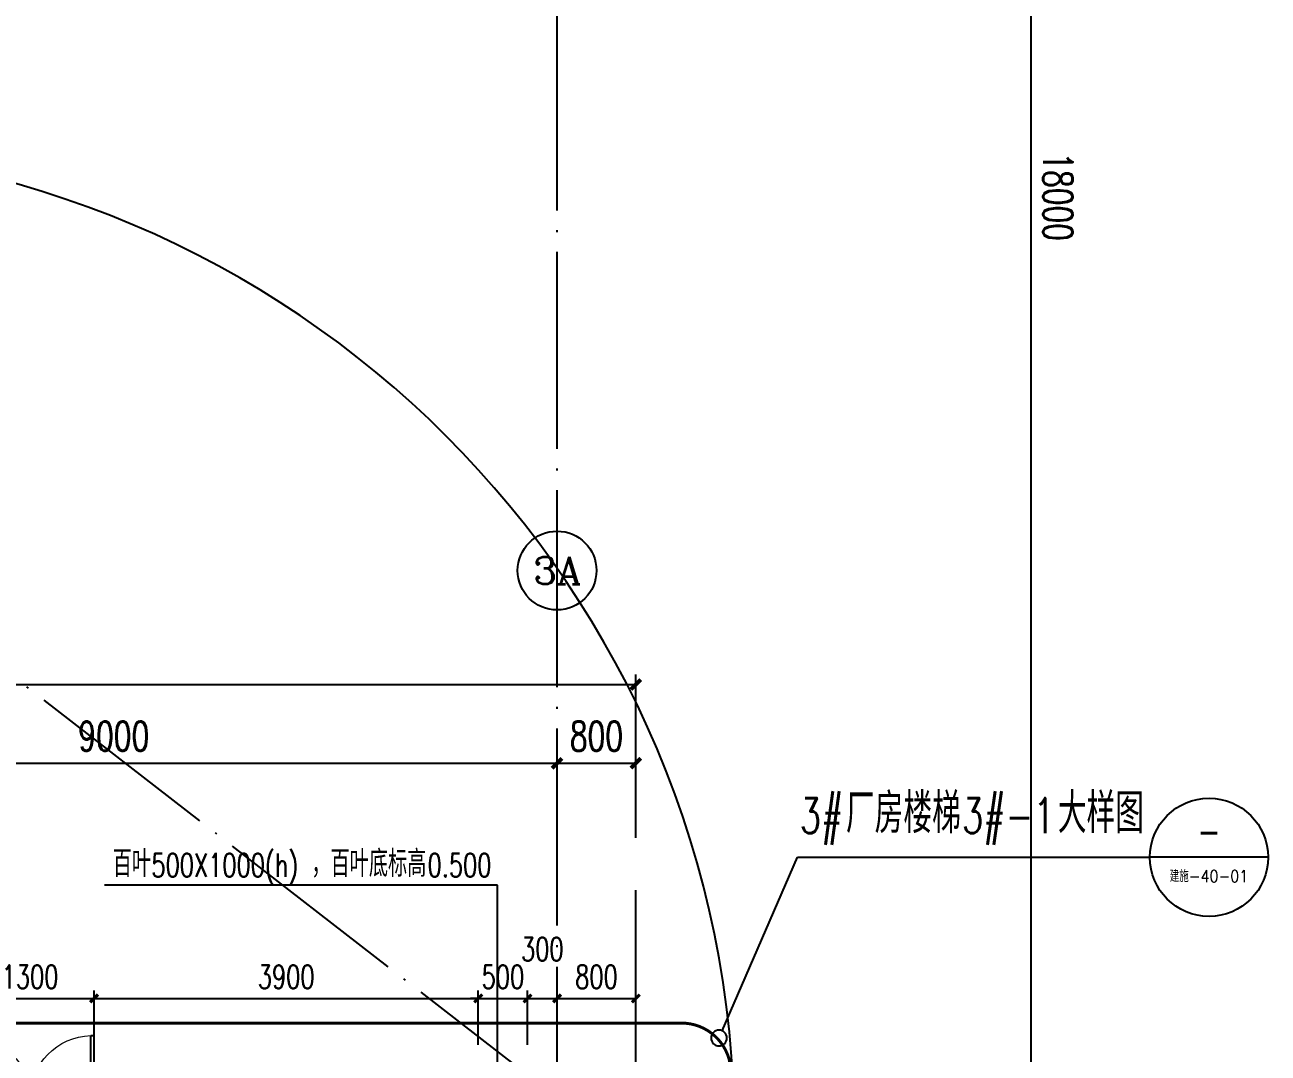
# Model space of a CAD drawing. Extents: x -821772 to -21949, y 506164 to 1049594.
# Drawn here: x -134257 to -121636, y 621725 to 632164 of the extents above; entities that cross this region are included whole.
import ezdxf
from ezdxf.enums import TextEntityAlignment as Align
from ezdxf.xclip import XClip

# ---------------------------------------------------------------- set-up
doc = ezdxf.new("R2010")
doc.units = 0
doc.header["$LTSCALE"] = 1000
doc.header["$MEASUREMENT"] = 0
doc.header["$XCLIPFRAME"] = 2
doc.linetypes.add('10平面20250807_t3$0$DASH', pattern=[0.35, 0.25, -0.1])
doc.linetypes.add('10平面20250807_t3$0$DOTE', pattern=[2.42, 2, -0.2, 0.02, -0.2])
doc.layers.get('Defpoints').update_dxf_attribs({"color": 210})
for name, color, linetype in [('10平面20250807_t3$0$10平面$0$WINDOW', 8, 'Continuous'), ('10平面20250807_t3$0$10平面$0$WINDOW_TEXT', 8, 'Continuous'), ('10平面20250807_t3$0$A-AXIS-D', 8, 'Continuous'), ('10平面20250807_t3$0$A-AXIS-DOTE', 8, '10平面20250807_t3$0$DOTE'), ('10平面20250807_t3$0$A-AXIS-DP', 8, 'Continuous'), ('10平面20250807_t3$0$A-AXIS-SYMB', 8, 'Continuous'), ('10平面20250807_t3$0$A-LIN-V', 8, 'Continuous'), ('10平面20250807_t3$0$AS-WALL', 8, 'Continuous'), ('10平面20250807_t3$0$DIM_ELEV', 8, 'Continuous'), ('10平面20250807_t3$0$PUB_TEXT', 8, 'Continuous'), ('10平面20250807_t3$0$SB_ZF消火栓', 10, 'Continuous'), ('10平面20250807_t3$0$SB_ZF消火栓M', 10, 'Continuous')]:
    doc.layers.add(name, color=color, linetype=linetype)
doc.styles.add('10平面20250807_t3$0$10平面$0$_TCH_WINDOW', font='SIMPLEX', dxfattribs={"height": 3.5, "bigfont": 'GBCBIG'})
doc.styles.add('10平面20250807_t3$0$_TCH_AXIS', font='COMPLEX', dxfattribs={"bigfont": 'GBCBIG'})
doc.styles.add('10平面20250807_t3$0$_TCH_DIM', font='SIMPLEX', dxfattribs={"bigfont": 'GBCBIG'})
doc.styles.add('10平面20250807_t3$0$_TCH_DIM_T3', font='SIMPLEX', dxfattribs={"width": 0.705882, "bigfont": 'GBCBIG'})
doc.styles.add('10平面20250807_t3$0$A-DIM_T3', font='SIMPLEX', dxfattribs={"width": 0.705882, "bigfont": 'GBCBIG'})
doc.styles.add('10平面20250807_t3$0$A-STANDARD', font='SIMPLEX', dxfattribs={"bigfont": 'GBCBIG'})
doc.dimstyles.new('10平面20250807_t3$0$_TCH_ARCH&&100', dxfattribs={"dimtxt": 297.5, "dimasz": 100, "dimexe": 100, "dimexo": 100, "dimgap": 126.25, "dimtad": 1, "dimdec": 0, "dimzin": 0, "dimdsep": 46, "dimtxsty": '10平面20250807_t3$0$_TCH_DIM_T3', "dimblk": '10平面20250807_t3$0$_ArchTick', "dimcen": 0.09, "dimclrt": 7, "dimazin": 2, "dimtfac": 1, "dimtdec": 0, "dimtix": 1, "dimtmove": 2, "dimatfit": 3, "dimfxl": 0, "dimtolj": 1, "dimtzin": 0, "dimarcsym": 0})
doc.dimstyles.new('10平面20250807_t3$0$_TCH_ARCH&&80', dxfattribs={"dimtxt": 238, "dimasz": 80, "dimexe": 80, "dimexo": 80, "dimgap": 101, "dimtad": 1, "dimdec": 0, "dimzin": 0, "dimdsep": 46, "dimtxsty": '10平面20250807_t3$0$_TCH_DIM_T3', "dimblk": '10平面20250807_t3$0$_ArchTick', "dimcen": 0.09, "dimclrt": 7, "dimazin": 2, "dimtfac": 1, "dimtdec": 0, "dimtix": 1, "dimtmove": 2, "dimatfit": 3, "dimfxl": 0, "dimtolj": 1, "dimtzin": 0, "dimarcsym": 0})
doc.dimstyles.new('10平面20250807_t3$0$A-DIM&&100', dxfattribs={"dimtxt": 297.5, "dimasz": 100, "dimexe": 100, "dimexo": 100, "dimgap": 126.25, "dimtad": 1, "dimdec": 0, "dimzin": 0, "dimdsep": 46, "dimtxsty": '10平面20250807_t3$0$A-DIM_T3', "dimblk": '10平面20250807_t3$0$_ArchTick', "dimcen": 0.09, "dimclrt": 7, "dimazin": 2, "dimtfac": 1, "dimtdec": 0, "dimtix": 1, "dimtmove": 2, "dimatfit": 3, "dimfxl": 0, "dimtolj": 1, "dimtzin": 0, "dimarcsym": 0})

# ---------------------------------------------------------------- blocks, each defined once
blk = doc.blocks.new('10平面20250807_t3$0$_ArchTick')
at = {"color": 0, "linetype": 'ByBlock', "const_width": 0.4}
blk.add_lwpolyline([(-0.5, -0.5), (0.5, 0.5)], dxfattribs=at)
blk = doc.blocks.new('*D9966')
at = {"layer": '10平面20250807_t3$0$A-AXIS-D', "color": 0, "lineweight": -2}
for p, q in [((95776, -165400), (96792, -165400)), ((96692, -165400), (96692, -183400)), ((95776, -183400), (96792, -183400))]:
    blk.add_line(p, q, dxfattribs=at)
at = {"layer": 'Defpoints', "color": 0}
for p in [(95676, -165400), (95676, -183400), (96692, -183400)]:
    blk.add_point(p, dxfattribs=at)
at = {"layer": '10平面20250807_t3$0$A-AXIS-D', "color": 0, "lineweight": -2, "xscale": 100, "yscale": 100, "zscale": 100}
for p, rotation in [((96692, -165400), 90), ((96692, -183400), 270)]:
    blk.add_blockref('10平面20250807_t3$0$_ArchTick', p, dxfattribs=dict(at, rotation=rotation))
at = {"layer": '10平面20250807_t3$0$A-AXIS-D', "color": 7, "insert": (96967, -174400), "char_height": 297.5, "attachment_point": 5, "rotation": 270, "style": '10平面20250807_t3$0$A-DIM_T3'}
blk.add_mtext('\\A1;18000', dxfattribs=at)
blk = doc.blocks.new('*D10072')
at = {"layer": '10平面20250807_t3$0$A-AXIS-D', "color": 0, "lineweight": -2}
for p, q in [((82882, -180910), (82882, -180052)), ((91882, -180910), (91882, -180052)), ((82882, -180152), (91882, -180152))]:
    blk.add_line(p, q, dxfattribs=at)
at = {"layer": 'Defpoints', "color": 0}
for p in [(91882, -180152), (82882, -181010), (91882, -181010)]:
    blk.add_point(p, dxfattribs=at)
at = {"layer": '10平面20250807_t3$0$A-AXIS-D', "color": 0, "lineweight": -2, "xscale": 100, "yscale": 100, "zscale": 100, "rotation": 180}
blk.add_blockref('10平面20250807_t3$0$_ArchTick', (82882, -180152), dxfattribs=at)
at = {"layer": '10平面20250807_t3$0$A-AXIS-D', "color": 0, "lineweight": -2, "xscale": 100, "yscale": 100, "zscale": 100}
blk.add_blockref('10平面20250807_t3$0$_ArchTick', (91882, -180152), dxfattribs=at)
at = {"layer": '10平面20250807_t3$0$A-AXIS-D', "color": 7, "insert": (87382, -179877), "char_height": 297.5, "attachment_point": 5, "style": '10平面20250807_t3$0$_TCH_DIM_T3'}
blk.add_mtext('\\A1;9000', dxfattribs=at)
blk = doc.blocks.new('*D10073')
at = {"layer": '10平面20250807_t3$0$A-AXIS-D', "color": 0, "lineweight": -2}
for p, q in [((91882, -180910), (91882, -180052)), ((92682, -180910), (92682, -180052)), ((91882, -180152), (92682, -180152))]:
    blk.add_line(p, q, dxfattribs=at)
at = {"layer": 'Defpoints', "color": 0}
for p in [(92682, -180152), (91882, -181010), (92682, -181010)]:
    blk.add_point(p, dxfattribs=at)
at = {"layer": '10平面20250807_t3$0$A-AXIS-D', "color": 0, "lineweight": -2, "xscale": 100, "yscale": 100, "zscale": 100, "rotation": 180}
blk.add_blockref('10平面20250807_t3$0$_ArchTick', (91882, -180152), dxfattribs=at)
at = {"layer": '10平面20250807_t3$0$A-AXIS-D', "color": 0, "lineweight": -2, "xscale": 100, "yscale": 100, "zscale": 100}
blk.add_blockref('10平面20250807_t3$0$_ArchTick', (92682, -180152), dxfattribs=at)
at = {"layer": '10平面20250807_t3$0$A-AXIS-D', "color": 7, "insert": (92282, -179877), "char_height": 297.5, "attachment_point": 5, "style": '10平面20250807_t3$0$_TCH_DIM_T3'}
blk.add_mtext('\\A1;800', dxfattribs=at)
blk = doc.blocks.new('*D10074')
at = {"layer": '10平面20250807_t3$0$A-AXIS-D', "color": 0, "lineweight": -2}
for p, q in [((-93018, -180810), (-93018, -179252)), ((92682, -180810), (92682, -179252)), ((-93018, -179352), (92682, -179352))]:
    blk.add_line(p, q, dxfattribs=at)
at = {"layer": 'Defpoints', "color": 0}
for p in [(92682, -179352), (-93018, -180910), (92682, -180910)]:
    blk.add_point(p, dxfattribs=at)
at = {"layer": '10平面20250807_t3$0$A-AXIS-D', "color": 0, "lineweight": -2, "xscale": 100, "yscale": 100, "zscale": 100, "rotation": 180}
blk.add_blockref('10平面20250807_t3$0$_ArchTick', (-93018, -179352), dxfattribs=at)
at = {"layer": '10平面20250807_t3$0$A-AXIS-D', "color": 0, "lineweight": -2, "xscale": 100, "yscale": 100, "zscale": 100}
blk.add_blockref('10平面20250807_t3$0$_ArchTick', (92682, -179352), dxfattribs=at)
at = {"layer": '10平面20250807_t3$0$A-AXIS-D', "color": 7, "insert": (-168, -179077), "char_height": 297.5, "attachment_point": 5, "style": '10平面20250807_t3$0$_TCH_DIM_T3'}
blk.add_mtext('\\A1;185700', dxfattribs=at)
blk = doc.blocks.new('10平面20250807_t3$0$3132')
at = {"layer": '10平面20250807_t3$0$A-AXIS-SYMB'}
for p, q in [((-127178, 621952), (-126412, 623713)), ((-126412, 623713), (-122836, 623713)), ((-121636, 623713), (-122836, 623713))]:
    blk.add_line(p, q, dxfattribs=at)
blk.add_lwpolyline([(-127130, 621878, 1), (-127291, 621878, 1)], format="xyb", close=True, dxfattribs=at)
blk.add_circle((-122236, 623713), 600, dxfattribs=at)
at = {"layer": '10平面20250807_t3$0$DIM_ELEV', "linetype": '10平面20250807_t3$0$DASH', "const_width": 30}
blk.add_lwpolyline([(-136740, 622030), (-127590, 622030, -0.414214), (-127090, 621530), (-127090, 617230, -0.414214), (-127590, 616730), (-136740, 616730, -0.414214), (-137240, 617230), (-137240, 621530, -0.414214)], format="xyb", close=True, dxfattribs=at)
at = {"layer": '10平面20250807_t3$0$PUB_TEXT', "style": '10平面20250807_t3$0$_TCH_DIM', "width": 0.705882}
for s, p in [('3#', (-126390, 623958)), ('3#-1', (-124743, 623958))]:
    blk.add_text(s, height=357, dxfattribs=at).set_placement(p)
at = {"layer": '10平面20250807_t3$0$PUB_TEXT', "style": '10平面20250807_t3$0$_TCH_DIM'}
for s, p in [('厂房楼梯', (-125922, 623958)), ('大样图', (-123771, 623958))]:
    blk.add_text(s, height=405.1, dxfattribs=at).set_placement(p)
for s, height, width, p, p2 in [('-', 365, 0.777778, (-122358, 623802), (-122114, 623802)), ('建施-40-01', 120.6, 0.940298, (-122634, 623462), (-121837, 623462))]:
    blk.add_text(s, height=height, dxfattribs=dict(at, width=width)).set_placement(p, p2, align=Align.FIT)
blk = doc.blocks.new('10平面20250807_t3$0$A$C5D961328')
at = {"layer": '10平面20250807_t3$0$A-LIN-V', "ltscale": 500}
blk.add_circle((350, 40), 10001, dxfattribs=at)
blk = doc.blocks.new('10平面20250807_t3$0$we42342343234')
at = {"layer": '10平面20250807_t3$0$SB_ZF消火栓M', "xscale": -1, "rotation": 180}
blk.add_blockref('10平面20250807_t3$0$A$C5D961328', (-137404, 620960), dxfattribs=at)
blk = doc.blocks.new('10平面20250807_t3$0$234243242332')
at = {"layer": '10平面20250807_t3$0$SB_ZF消火栓'}
for name, p in [('10平面20250807_t3$0$A$C5D961328', (-144004, 639880)), ('10平面20250807_t3$0$we42342343234', (0, 0))]:
    blk.add_blockref(name, p, dxfattribs=at)
blk = doc.blocks.new('*D12111')
at = {"layer": '10平面20250807_t3$0$A-AXIS-DP', "color": 0, "lineweight": -2}
for p, q in [((-134854, 621810), (-134854, 622360)), ((-133554, 621810), (-133554, 622360)), ((-134854, 622280), (-133554, 622280))]:
    blk.add_line(p, q, dxfattribs=at)
at = {"layer": 'Defpoints', "color": 0}
for p in [(-133554, 622280), (-134854, 621730), (-133554, 621730)]:
    blk.add_point(p, dxfattribs=at)
at = {"layer": '10平面20250807_t3$0$A-AXIS-DP', "color": 0, "lineweight": -2, "xscale": 80, "yscale": 80, "zscale": 80, "rotation": 180}
blk.add_blockref('10平面20250807_t3$0$_ArchTick', (-134854, 622280), dxfattribs=at)
at = {"layer": '10平面20250807_t3$0$A-AXIS-DP', "color": 0, "lineweight": -2, "xscale": 80, "yscale": 80, "zscale": 80}
blk.add_blockref('10平面20250807_t3$0$_ArchTick', (-133554, 622280), dxfattribs=at)
at = {"layer": '10平面20250807_t3$0$A-AXIS-DP', "color": 7, "insert": (-134204, 622500), "char_height": 238, "attachment_point": 5, "style": '10平面20250807_t3$0$_TCH_DIM_T3'}
blk.add_mtext('\\A1;1300', dxfattribs=at)
blk = doc.blocks.new('*D12112')
at = {"layer": '10平面20250807_t3$0$A-AXIS-DP', "color": 0, "lineweight": -2}
for p, q in [((-133554, 621810), (-133554, 622360)), ((-129654, 621810), (-129654, 622360)), ((-133554, 622280), (-129654, 622280))]:
    blk.add_line(p, q, dxfattribs=at)
at = {"layer": 'Defpoints', "color": 0}
for p in [(-129654, 622280), (-133554, 621730), (-129654, 621730)]:
    blk.add_point(p, dxfattribs=at)
at = {"layer": '10平面20250807_t3$0$A-AXIS-DP', "color": 0, "lineweight": -2, "xscale": 80, "yscale": 80, "zscale": 80, "rotation": 180}
blk.add_blockref('10平面20250807_t3$0$_ArchTick', (-133554, 622280), dxfattribs=at)
at = {"layer": '10平面20250807_t3$0$A-AXIS-DP', "color": 0, "lineweight": -2, "xscale": 80, "yscale": 80, "zscale": 80}
blk.add_blockref('10平面20250807_t3$0$_ArchTick', (-129654, 622280), dxfattribs=at)
at = {"layer": '10平面20250807_t3$0$A-AXIS-DP', "color": 7, "insert": (-131604, 622500), "char_height": 238, "attachment_point": 5, "style": '10平面20250807_t3$0$_TCH_DIM_T3'}
blk.add_mtext('\\A1;3900', dxfattribs=at)
blk = doc.blocks.new('*D12113')
at = {"layer": '10平面20250807_t3$0$A-AXIS-DP', "color": 0, "lineweight": -2}
for p, q in [((-129654, 621810), (-129654, 622360)), ((-129154, 621810), (-129154, 622360)), ((-129654, 622280), (-129734, 622280)), ((-129654, 622280), (-129154, 622280)), ((-129154, 622280), (-129074, 622280))]:
    blk.add_line(p, q, dxfattribs=at)
at = {"layer": 'Defpoints', "color": 0}
for p in [(-129154, 622280), (-129654, 621730), (-129154, 621730)]:
    blk.add_point(p, dxfattribs=at)
at = {"layer": '10平面20250807_t3$0$A-AXIS-DP', "color": 0, "lineweight": -2, "xscale": 80, "yscale": 80, "zscale": 80}
blk.add_blockref('10平面20250807_t3$0$_ArchTick', (-129654, 622280), dxfattribs=at)
at = {"layer": '10平面20250807_t3$0$A-AXIS-DP', "color": 0, "lineweight": -2, "xscale": 80, "yscale": 80, "zscale": 80, "rotation": 180}
blk.add_blockref('10平面20250807_t3$0$_ArchTick', (-129154, 622280), dxfattribs=at)
at = {"layer": '10平面20250807_t3$0$A-AXIS-DP', "color": 7, "insert": (-129404, 622500), "char_height": 238, "attachment_point": 5, "style": '10平面20250807_t3$0$_TCH_DIM_T3'}
blk.add_mtext('\\A1;500', dxfattribs=at)
blk = doc.blocks.new('*D12114')
at = {"layer": '10平面20250807_t3$0$A-AXIS-DP', "color": 0, "lineweight": -2}
for p, q in [((-129154, 621810), (-129154, 622360)), ((-128854, 621810), (-128854, 622360)), ((-129154, 622280), (-128854, 622280))]:
    blk.add_line(p, q, dxfattribs=at)
at = {"layer": 'Defpoints', "color": 0}
for p in [(-128854, 622280), (-129154, 621730), (-128854, 621730)]:
    blk.add_point(p, dxfattribs=at)
at = {"layer": '10平面20250807_t3$0$A-AXIS-DP', "color": 0, "lineweight": -2, "xscale": 80, "yscale": 80, "zscale": 80, "rotation": 180}
blk.add_blockref('10平面20250807_t3$0$_ArchTick', (-129154, 622280), dxfattribs=at)
at = {"layer": '10平面20250807_t3$0$A-AXIS-DP', "color": 0, "lineweight": -2, "xscale": 80, "yscale": 80, "zscale": 80}
blk.add_blockref('10平面20250807_t3$0$_ArchTick', (-128854, 622280), dxfattribs=at)
at = {"layer": '10平面20250807_t3$0$A-AXIS-DP', "color": 7, "insert": (-129004, 622780), "char_height": 238, "attachment_point": 5, "style": '10平面20250807_t3$0$_TCH_DIM_T3'}
blk.add_mtext('\\A1;300', dxfattribs=at)
blk = doc.blocks.new('*D12115')
at = {"layer": '10平面20250807_t3$0$A-AXIS-DP', "color": 0, "lineweight": -2}
for p, q in [((-128854, 621810), (-128854, 622360)), ((-128054, 621810), (-128054, 622360)), ((-128854, 622280), (-128054, 622280))]:
    blk.add_line(p, q, dxfattribs=at)
at = {"layer": 'Defpoints', "color": 0}
for p in [(-128054, 622280), (-128854, 621730), (-128054, 621730)]:
    blk.add_point(p, dxfattribs=at)
at = {"layer": '10平面20250807_t3$0$A-AXIS-DP', "color": 0, "lineweight": -2, "xscale": 80, "yscale": 80, "zscale": 80, "rotation": 180}
blk.add_blockref('10平面20250807_t3$0$_ArchTick', (-128854, 622280), dxfattribs=at)
at = {"layer": '10平面20250807_t3$0$A-AXIS-DP', "color": 0, "lineweight": -2, "xscale": 80, "yscale": 80, "zscale": 80}
blk.add_blockref('10平面20250807_t3$0$_ArchTick', (-128054, 622280), dxfattribs=at)
at = {"layer": '10平面20250807_t3$0$A-AXIS-DP', "color": 7, "insert": (-128454, 622500), "char_height": 238, "attachment_point": 5, "style": '10平面20250807_t3$0$_TCH_DIM_T3'}
blk.add_mtext('\\A1;800', dxfattribs=at)
blk = doc.blocks.new('10平面20250807_t3$0$$DorLib2D$00000002')
for p, q in [((-0.5, 0), (-0.5, 0.4875)), ((-0.475, 0.4875), (-0.5, 0.4875)), ((-0.475, 0), (-0.475, 0.4875)), ((0.475, 0), (0.475, 0.4875)), ((0.475, 0.4875), (0.5, 0.4875)), ((0.5, 0), (0.5, 0.4875)), ((-0.5, 0), (-0.475, 0)), ((0.5, 0), (0.475, 0))]:
    blk.add_line(p, q)
at = {"lineweight": 13}
for centre, start, end in [((-0.4875, 0), 0, 88.53072), ((0.4875, 0), 91.46928, 180)]:
    blk.add_arc(centre, 0.4875, start, end, dxfattribs=at)
blk = doc.blocks.new('10平面20250807_t3$0$dote')
at = {"layer": '10平面20250807_t3$0$A-AXIS-D'}
blk.add_circle((91882.2, -178196), 400, dxfattribs=at)
at = {"layer": '10平面20250807_t3$0$A-AXIS-DOTE'}
blk.add_line((91882.2, -264080), (91882.2, 36662.3), dxfattribs=at)
at = {"layer": '10平面20250807_t3$0$PUB_TEXT', "style": '10平面20250807_t3$0$_TCH_AXIS'}
blk.add_text('3A', height=276.42, dxfattribs=at).set_placement((91638.7, -178334.2), (92125.7, -178334.2), align=Align.FIT)
at = {"layer": '10平面20250807_t3$0$A-AXIS-D'}
dim = blk.add_linear_dim(base=(96692.2, -183400), p1=(95676.4, -165400), p2=(95676.4, -183400), angle=270, dimstyle='10平面20250807_t3$0$A-DIM&&100', override={"dimgap": 0}, dxfattribs=at)
dim.commit()
dim.dimension.update_dxf_attribs({"geometry": '*D9966', "text_midpoint": (96967.2, -174400), "dimtype": 129, "text_rotation": 270})
for base, p1, p2, picture, middle in [((92682.2, -179352.2), (-93017.8, -180910.2), (92682.2, -180910.2), '*D10074', (-167.8, -179077.2)), ((91882.2, -180152.2), (82882.2, -181010.2), (91882.2, -181010.2), '*D10072', (87382.2, -179877.2)), ((92682.2, -180152.2), (91882.2, -181010.2), (92682.2, -181010.2), '*D10073', (92282.2, -179877.2))]:
    dim = blk.add_linear_dim(base=base, p1=p1, p2=p2, angle=0, dimstyle='10平面20250807_t3$0$_TCH_ARCH&&100', override={"dimgap": 0}, dxfattribs=at)
    dim.commit()
    dim.dimension.update_dxf_attribs({"geometry": picture, "text_midpoint": middle, "dimtype": 129})
blk = doc.blocks.new('10平面20250807_t3')
at = {"layer": '10平面20250807_t3$0$A-AXIS-DOTE'}
blk.add_line((-128654.2, 621120), (-139194.2, 629284.2), dxfattribs=at)
at = {"layer": '10平面20250807_t3$0$A-AXIS-DP'}
blk.add_line((-128054.2, 620720), (-128054.2, 623380), dxfattribs=at)
at = {"layer": '10平面20250807_t3$0$A-AXIS-SYMB'}
for p, q in [((-129459.1, 623430), (-133449.1, 623430)), ((-129459.1, 621180), (-129459.1, 623430))]:
    blk.add_line(p, q, dxfattribs=at)
at = {"layer": '10平面20250807_t3$0$10平面$0$WINDOW'}
ref = blk.add_blockref('10平面20250807_t3$0$$DorLib2D$00000002', (-134204.2, 621269.9), dxfattribs=dict(at, xscale=1300, yscale=-1300, zscale=300, rotation=179.9999999936631))
ref.add_attrib('A', 'LM1324', (-134484.2, 620908.1), dxfattribs={"layer": '10平面20250807_t3$0$10平面$0$WINDOW_TEXT', "ltscale": 500, "height": 148.75, "rotation": 360, "style": '10平面20250807_t3$0$10平面$0$_TCH_WINDOW', "width": 0.705882})
at = {"layer": '10平面20250807_t3$0$A-AXIS-DP'}
blk.add_blockref('10平面20250807_t3$0$3132', (0, 0), dxfattribs=at)
at = {"layer": '10平面20250807_t3$0$AS-WALL'}
blk.add_blockref('10平面20250807_t3$0$dote', (-220736.4, 804820), dxfattribs=at)
at = {"layer": '10平面20250807_t3$0$SB_ZF消火栓', "linetype": 'Continuous'}
blk.add_blockref('10平面20250807_t3$0$234243242332', (0, 0), dxfattribs=at)
at = {"layer": '10平面20250807_t3$0$PUB_TEXT', "style": '10平面20250807_t3$0$A-STANDARD'}
for s, p in [('百叶', (-133365.1, 623514)), ('，百叶底标高', (-131347.9, 623514))]:
    blk.add_text(s, height=270.07, dxfattribs=at).set_placement(p)
at = {"layer": '10平面20250807_t3$0$PUB_TEXT', "style": '10平面20250807_t3$0$A-STANDARD', "width": 0.705882}
for s, p in [('500X1000(h)', (-132971.9, 623514)), ('0.500', (-130168.3, 623514))]:
    blk.add_text(s, height=238, dxfattribs=at).set_placement(p)
at = {"layer": '10平面20250807_t3$0$A-AXIS-DP'}
dim = blk.add_linear_dim(base=(-128854.2, 622279.9), p1=(-129154.2, 621729.9), p2=(-128854.2, 621729.9), angle=360, dimstyle='10平面20250807_t3$0$_TCH_ARCH&&80', dxfattribs=at)
dim.commit()
dim.dimension.update_dxf_attribs({"geometry": '*D12114', "text_midpoint": (-129004.2, 622779.9), "dimtype": 129})
for p1, p2, picture, middle in [((-134854.2, 621729.9), (-133554.2, 621729.9), '*D12111', (-134204.2, 622499.9)), ((-133554.2, 621729.9), (-129654.2, 621729.9), '*D12112', (-131604.2, 622499.9)), ((-129654.2, 621729.9), (-129154.2, 621729.9), '*D12113', (-129404.2, 622499.9)), ((-128854.2, 621729.9), (-128054.2, 621729.9), '*D12115', (-128454.2, 622499.9))]:
    dim = blk.add_aligned_dim(p1=p1, p2=p2, distance=550, dimstyle='10平面20250807_t3$0$_TCH_ARCH&&80', dxfattribs=at)
    dim.commit()
    dim.dimension.update_dxf_attribs({"geometry": picture, "text_midpoint": middle})

msp = doc.modelspace()

# ---------------------------------------------------------------- block references
at = {"ltscale": 100}
ref = msp.add_blockref('10平面20250807_t3', (0, 0), dxfattribs=at)
XClip(ref).set_block_clipping_path([(-386212.6353242097, 506163.79756496), (-21948.7593967821, 884998.2285294847)])

doc.saveas('drawing.dxf')
